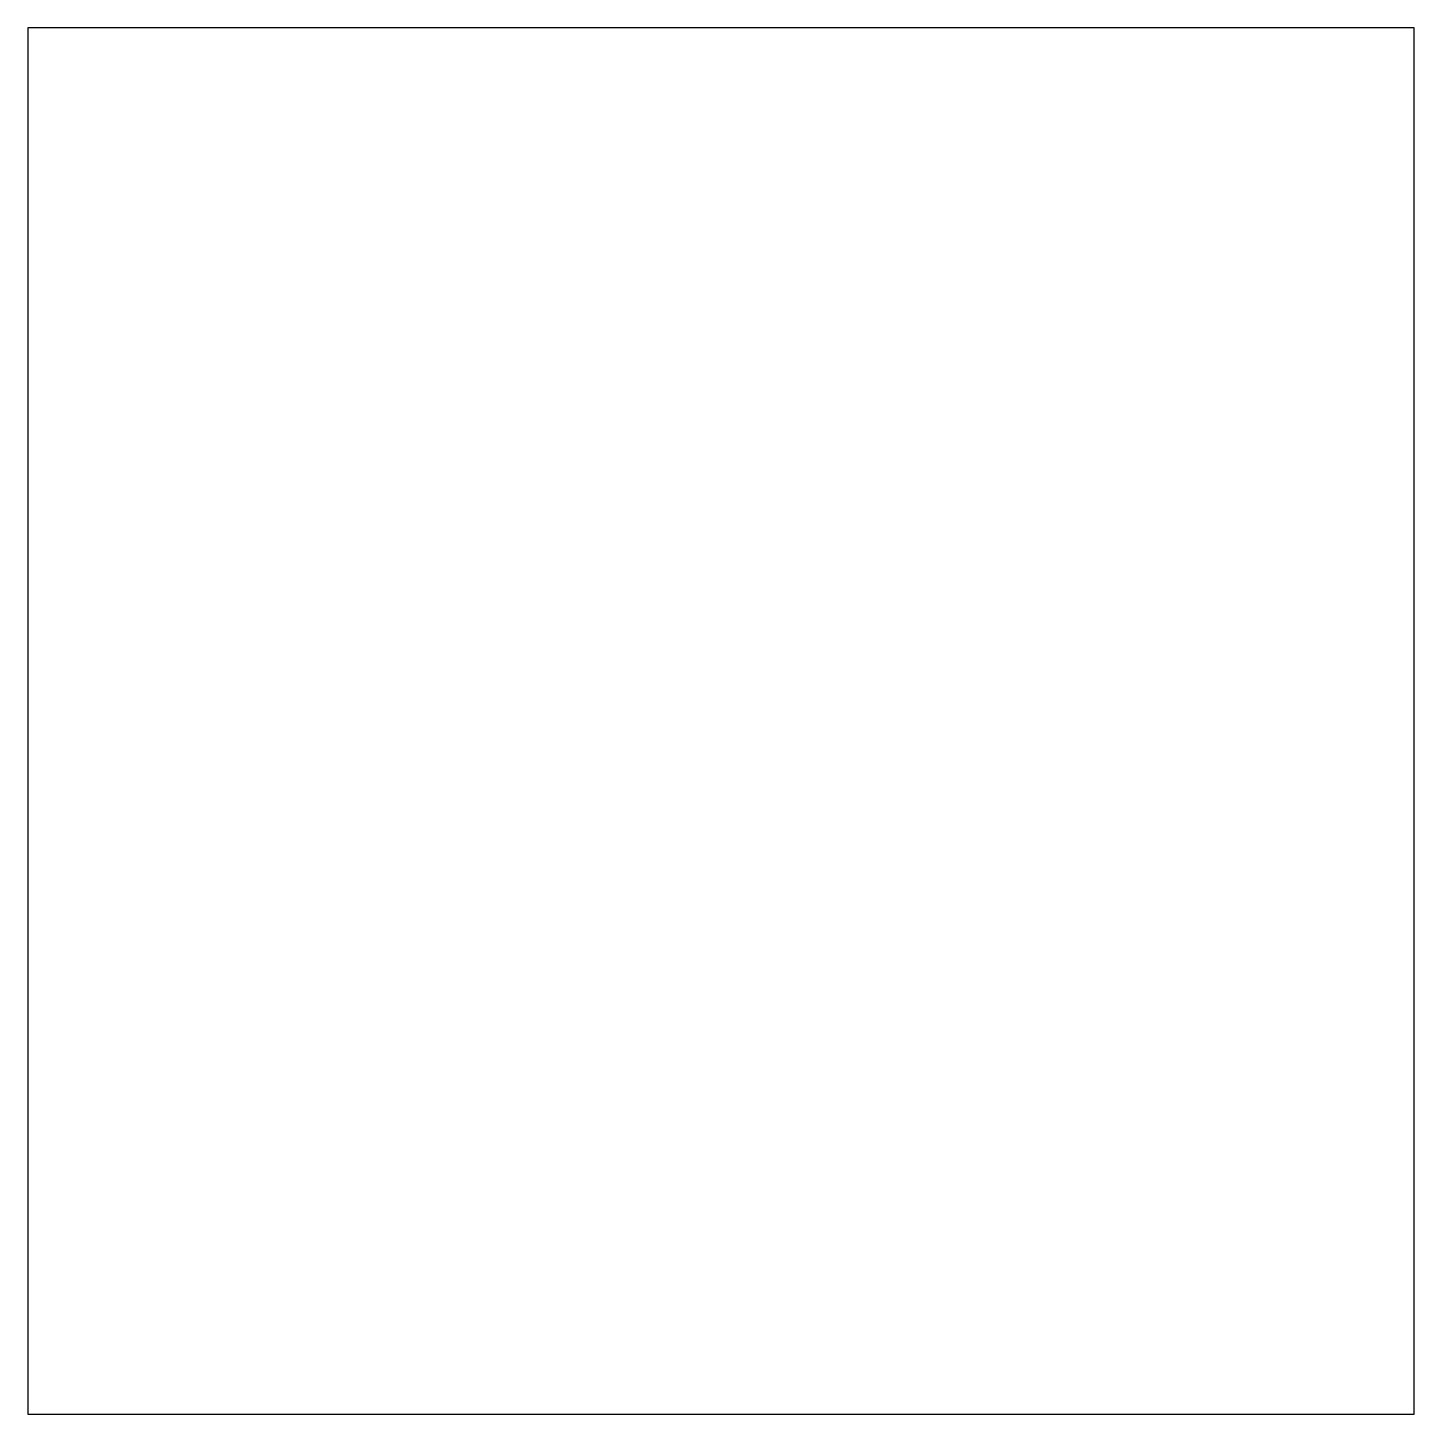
# Model space of a CAD drawing. Header units: metres. Extents: x -26941 to 26941, y -26941 to 26941.
import ezdxf

# ---------------------------------------------------------------- set-up
doc = ezdxf.new("R2010")
doc.units = ezdxf.units.M
doc.layers.add('WAFER_LIMITS', color=120, linetype='Continuous')

msp = doc.modelspace()

# ---------------------------------------------------------------- linework, layer by layer
at = {"layer": 'WAFER_LIMITS'}
msp.add_lwpolyline([(26941, 26941), (-26941, 26941), (-26941, -26941), (26941, -26941)], close=True, dxfattribs=at)

doc.saveas('drawing.dxf')
